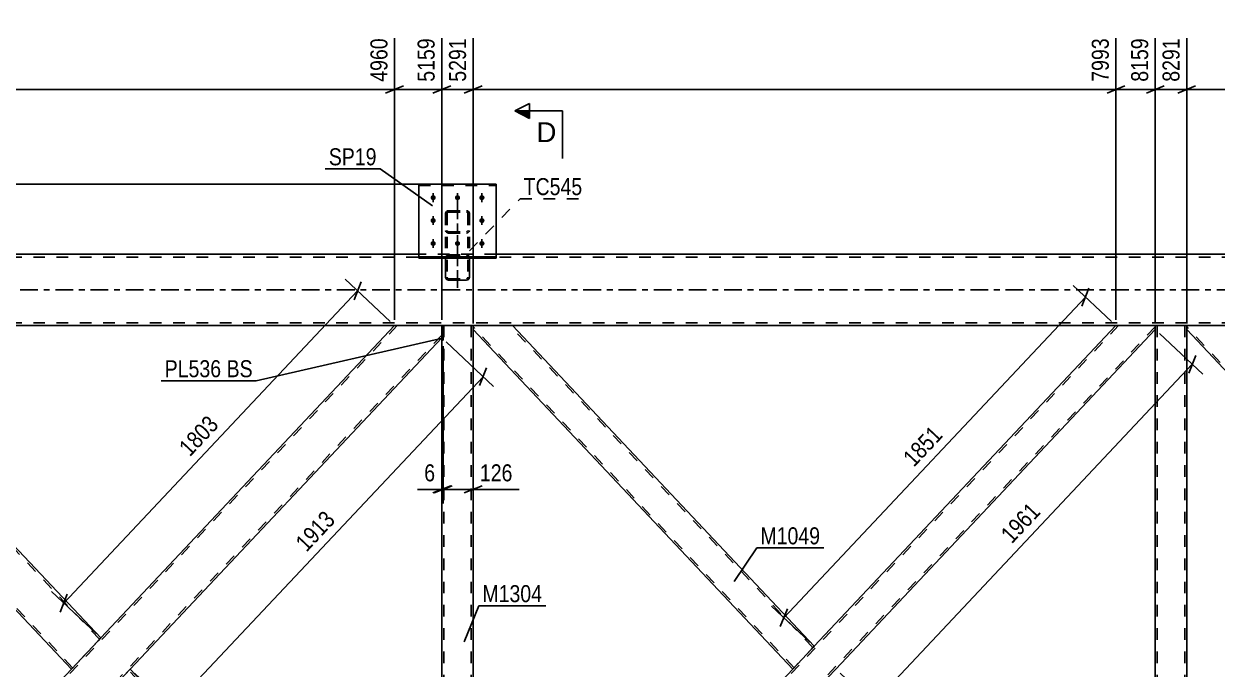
# Model space of a CAD drawing. Header units: millimetres. Extents: x 0 to 1189, y 0 to 841.
# Drawn here: x 150.1 to 350.8, y 562.4 to 671 of the extents above; entities that cross this region are included whole.
import ezdxf

# ---------------------------------------------------------------- set-up
doc = ezdxf.new("R2010")
doc.units = ezdxf.units.MM
doc.linetypes.add('DXK_LINE_DOT2', pattern=[3.9198, 1.9599, -1.9599])
doc.linetypes.add('DXK_LINE_DOT3', pattern=[5.9187, 2.979, -0.9799, 0.9799, -0.9799])
doc.styles.add('Arial', font='arial.ttf', dxfattribs={"height": 0.2})
doc.styles.add('Arial Narrow', font='ARIALN.TTF', dxfattribs={"height": 0.2})

# ---------------------------------------------------------------- blocks, each defined once
blk = doc.blocks.new('Bolt-717048581-3910 - 3908')
at = {"color": 1, "linetype": 'DXK_LINE_DOT2'}
for p, q in [((218.98, 642.11), (218.98, 640.97)), ((223.08, 642.11), (223.08, 640.97)), ((227.18, 642.11), (227.18, 640.97)), ((218.98, 638.26), (218.98, 637.12)), ((227.18, 638.26), (227.18, 637.12)), ((218.98, 634.4), (218.98, 633.27)), ((223.08, 634.4), (223.08, 633.27)), ((227.18, 634.4), (227.18, 633.27))]:
    blk.add_line(p, q, dxfattribs=at)
blk = doc.blocks.new('Part-717048581-4041 - 3908')
at = {"color": 7, "linetype": 'DXK_LINE_DOT2'}
for p, q in [((220.43, 620.18), (220.67, 620.18)), ((220.43, 620.18), (220.43, 617.72)), ((220.67, 620.18), (220.67, 617.72)), ((220.43, 617.72), (220.67, 617.72))]:
    blk.add_line(p, q, dxfattribs=at)
blk = doc.blocks.new('Bolt-717048581-3935 - 3908')
at = {"linetype": 'Continuous'}
for points in [[(218.98, 641.3), (218.89, 641.31), (218.8, 641.33), (218.72, 641.38), (218.65, 641.43), (218.6, 641.5), (218.56, 641.58), (218.54, 641.67), (218.54, 641.75), (218.56, 641.84), (218.6, 641.92), (218.65, 641.99), (218.72, 642.05), (218.8, 642.09), (218.89, 642.12), (218.98, 642.12), (219.07, 642.12), (219.16, 642.09), (219.24, 642.05), (219.31, 641.99), (219.36, 641.92), (219.4, 641.84), (219.42, 641.75), (219.42, 641.67), (219.4, 641.58), (219.36, 641.5), (219.31, 641.43), (219.24, 641.38), (219.16, 641.33), (219.07, 641.31)], [(223.08, 641.3), (222.99, 641.31), (222.9, 641.33), (222.82, 641.38), (222.75, 641.43), (222.7, 641.5), (222.66, 641.58), (222.64, 641.67), (222.64, 641.75), (222.66, 641.84), (222.7, 641.92), (222.75, 641.99), (222.82, 642.05), (222.9, 642.09), (222.99, 642.12), (223.08, 642.12), (223.17, 642.12), (223.26, 642.09), (223.34, 642.05), (223.41, 641.99), (223.46, 641.92), (223.5, 641.84), (223.52, 641.75), (223.52, 641.67), (223.5, 641.58), (223.46, 641.5), (223.41, 641.43), (223.34, 641.38), (223.26, 641.33), (223.17, 641.31)], [(227.18, 641.3), (227.09, 641.31), (227, 641.33), (226.92, 641.38), (226.85, 641.43), (226.8, 641.5), (226.76, 641.58), (226.74, 641.67), (226.74, 641.75), (226.76, 641.84), (226.8, 641.92), (226.85, 641.99), (226.92, 642.05), (227, 642.09), (227.09, 642.12), (227.18, 642.12), (227.27, 642.12), (227.36, 642.09), (227.44, 642.05), (227.51, 641.99), (227.56, 641.92), (227.6, 641.84), (227.62, 641.75), (227.62, 641.67), (227.6, 641.58), (227.56, 641.5), (227.51, 641.43), (227.44, 641.38), (227.36, 641.33), (227.27, 641.31)], [(218.98, 637.44), (218.89, 637.45), (218.8, 637.48), (218.72, 637.52), (218.65, 637.58), (218.6, 637.65), (218.56, 637.73), (218.54, 637.82), (218.54, 637.9), (218.56, 637.99), (218.6, 638.07), (218.65, 638.13), (218.72, 638.19), (218.8, 638.24), (218.89, 638.26), (218.98, 638.27), (219.07, 638.26), (219.16, 638.24), (219.24, 638.19), (219.31, 638.13), (219.36, 638.07), (219.4, 637.99), (219.42, 637.9), (219.42, 637.82), (219.4, 637.73), (219.36, 637.65), (219.31, 637.58), (219.24, 637.52), (219.16, 637.48), (219.07, 637.45)], [(227.18, 637.44), (227.09, 637.45), (227, 637.48), (226.92, 637.52), (226.85, 637.58), (226.8, 637.65), (226.76, 637.73), (226.74, 637.82), (226.74, 637.9), (226.76, 637.99), (226.8, 638.07), (226.85, 638.13), (226.92, 638.19), (227, 638.24), (227.09, 638.26), (227.18, 638.27), (227.27, 638.26), (227.36, 638.24), (227.44, 638.19), (227.51, 638.13), (227.56, 638.07), (227.6, 637.99), (227.62, 637.9), (227.62, 637.82), (227.6, 637.73), (227.56, 637.65), (227.51, 637.58), (227.44, 637.52), (227.36, 637.48), (227.27, 637.45)], [(218.98, 633.59), (218.89, 633.6), (218.8, 633.63), (218.72, 633.67), (218.65, 633.73), (218.6, 633.8), (218.56, 633.88), (218.54, 633.96), (218.54, 634.05), (218.56, 634.13), (218.6, 634.21), (218.65, 634.28), (218.72, 634.34), (218.8, 634.38), (218.89, 634.41), (218.98, 634.42), (219.07, 634.41), (219.16, 634.38), (219.24, 634.34), (219.31, 634.28), (219.36, 634.21), (219.4, 634.13), (219.42, 634.05), (219.42, 633.96), (219.4, 633.88), (219.36, 633.8), (219.31, 633.73), (219.24, 633.67), (219.16, 633.63), (219.07, 633.6)], [(223.08, 633.59), (222.99, 633.6), (222.9, 633.63), (222.82, 633.67), (222.75, 633.73), (222.7, 633.8), (222.66, 633.88), (222.64, 633.96), (222.64, 634.05), (222.66, 634.13), (222.7, 634.21), (222.75, 634.28), (222.82, 634.34), (222.9, 634.38), (222.99, 634.41), (223.08, 634.42), (223.17, 634.41), (223.26, 634.38), (223.34, 634.34), (223.41, 634.28), (223.46, 634.21), (223.5, 634.13), (223.52, 634.05), (223.52, 633.96), (223.5, 633.88), (223.46, 633.8), (223.41, 633.73), (223.34, 633.67), (223.26, 633.63), (223.17, 633.6)], [(227.18, 633.59), (227.09, 633.6), (227, 633.63), (226.92, 633.67), (226.85, 633.73), (226.8, 633.8), (226.76, 633.88), (226.74, 633.96), (226.74, 634.05), (226.76, 634.13), (226.8, 634.21), (226.85, 634.28), (226.92, 634.34), (227, 634.38), (227.09, 634.41), (227.18, 634.42), (227.27, 634.41), (227.36, 634.38), (227.44, 634.34), (227.51, 634.28), (227.56, 634.21), (227.6, 634.13), (227.62, 634.05), (227.62, 633.96), (227.6, 633.88), (227.56, 633.8), (227.51, 633.73), (227.44, 633.67), (227.36, 633.63), (227.27, 633.6)]]:
    blk.add_hatch(color=1, dxfattribs=at).paths.add_polyline_path(points)
at = {"color": 1, "linetype": 'Continuous'}
for p, q in [((218.98, 641.31), (218.98, 642.45)), ((223.08, 641.31), (223.08, 642.45)), ((227.18, 641.31), (227.18, 642.45)), ((218.98, 637.46), (218.98, 638.6)), ((227.18, 637.46), (227.18, 638.6)), ((218.98, 633.61), (218.98, 634.74)), ((223.08, 633.61), (223.08, 634.74)), ((227.18, 633.61), (227.18, 634.74))]:
    blk.add_line(p, q, dxfattribs=at)
blk = doc.blocks.new('Part-717048581-4346 - 3908')
at = {"color": 7, "linetype": 'DXK_LINE_DOT2'}
for p, q in [((225.71, 620.18), (220.43, 620.18)), ((220.43, 617.72), (220.43, 620.18)), ((220.75, 504.58), (220.75, 620.18)), ((225.39, 504.58), (225.39, 620.18)), ((225.71, 619.52), (225.71, 620.18)), ((220.43, 504.58), (220.43, 507.04)), ((225.71, 504.58), (225.71, 506.12)), ((225.71, 504.58), (220.43, 504.58))]:
    blk.add_line(p, q, dxfattribs=at)
at = {"color": 2, "linetype": 'Continuous'}
for p, q in [((225.71, 506.12), (225.71, 619.52)), ((220.43, 507.04), (220.43, 617.72))]:
    blk.add_line(p, q, dxfattribs=at)
blk = doc.blocks.new('Part-717048581-4004 - 3908')
at = {"color": 2, "linetype": 'Continuous'}
for p, q in [((220.67, 620.18), (220.43, 620.18)), ((220.43, 620.18), (220.43, 617.72)), ((220.67, 617.72), (220.67, 620.18)), ((220.43, 617.72), (220.67, 617.72))]:
    blk.add_line(p, q, dxfattribs=at)
blk = doc.blocks.new('Part-717048581-4071 - 3908')
at = {"color": 2, "linetype": 'Continuous'}
for p, q in [((216.58, 632.18), (84.43, 632.18)), ((456.58, 632.18), (229.58, 632.18)), ((212.51, 620.18), (113.63, 620.18)), ((220.67, 620.18), (722.07, 620.18))]:
    blk.add_line(p, q, dxfattribs=at)
at = {"color": 7, "linetype": 'DXK_LINE_DOT2'}
for p, q in [((229.58, 632.18), (216.58, 632.18)), ((722.07, 631.7), (84.43, 631.7)), ((722.07, 620.66), (84.43, 620.66)), ((220.67, 620.18), (212.51, 620.18)), ((220.67, 620.18), (212.51, 620.18))]:
    blk.add_line(p, q, dxfattribs=at)
at = {"color": 7, "linetype": 'DXK_LINE_DOT3'}
blk.add_line((84.43, 626.18), (722.07, 626.18), dxfattribs=at)
blk = doc.blocks.new('Part-717048581-4033 - 3908')
at = {"color": 7, "linetype": 'DXK_LINE_DOT2'}
for p, q in [((229.58, 643.97), (216.58, 643.97)), ((216.58, 643.97), (216.58, 631.53)), ((216.58, 643.75), (229.58, 643.75)), ((229.58, 631.53), (229.58, 643.97)), ((229.58, 631.75), (216.58, 631.75)), ((216.58, 631.53), (229.58, 631.53))]:
    blk.add_line(p, q, dxfattribs=at)
blk = doc.blocks.new('Part-717048581-4104 - 3908')
at = {"color": 7, "linetype": 'DXK_LINE_DOT3'}
blk.add_line((223.08, 641.06), (223.08, 626.53), dxfattribs=at)
at = {"color": 7, "linetype": 'DXK_LINE_DOT2'}
for p, q in [((221.08, 639.07), (221.12, 639.24)), ((221.08, 639.07), (221.08, 628.34)), ((221.12, 639.24), (221.22, 639.39)), ((221.22, 639.39), (221.38, 639.48)), ((221.34, 639.15), (221.32, 639.07)), ((221.32, 639.07), (221.32, 628.34)), ((221.39, 639.23), (221.34, 639.15)), ((221.38, 639.48), (221.56, 639.52)), ((221.47, 639.28), (221.39, 639.23)), ((221.56, 639.29), (221.47, 639.28)), ((221.56, 639.52), (224.6, 639.52)), ((221.56, 639.29), (224.6, 639.29)), ((224.6, 639.52), (224.79, 639.48)), ((224.69, 639.28), (224.6, 639.29)), ((224.77, 639.23), (224.69, 639.28)), ((224.82, 639.15), (224.77, 639.23)), ((224.79, 639.48), (224.94, 639.39)), ((224.84, 639.07), (224.82, 639.15)), ((224.84, 639.07), (224.84, 628.34)), ((224.94, 639.39), (225.04, 639.24)), ((225.04, 639.24), (225.08, 639.07)), ((225.08, 639.07), (225.08, 628.34)), ((221.12, 636.04), (221.08, 636.21)), ((221.32, 636.21), (221.34, 636.12)), ((224.82, 636.12), (224.84, 636.21)), ((225.08, 636.21), (225.04, 636.04)), ((221.22, 635.89), (221.12, 636.04)), ((221.38, 635.79), (221.22, 635.89)), ((221.34, 636.12), (221.39, 636.05)), ((221.56, 635.76), (221.38, 635.79)), ((221.39, 636.05), (221.47, 636)), ((221.47, 636), (221.56, 635.99)), ((221.56, 635.99), (224.6, 635.99)), ((221.56, 635.76), (224.6, 635.76)), ((224.6, 635.99), (224.69, 636)), ((224.79, 635.79), (224.6, 635.76)), ((224.69, 636), (224.77, 636.05)), ((224.77, 636.05), (224.82, 636.12)), ((224.94, 635.89), (224.79, 635.79)), ((225.04, 636.04), (224.94, 635.89)), ((221.11, 631.7), (221.08, 631.57)), ((221.12, 631.77), (221.11, 631.7)), ((221.32, 631.57), (221.34, 631.67)), ((221.34, 631.67), (221.39, 631.75)), ((221.56, 632.08), (221.38, 632.04)), ((221.39, 631.75), (221.47, 631.81)), ((221.47, 631.81), (221.56, 631.83)), ((221.56, 632.08), (224.6, 632.08)), ((221.56, 631.83), (224.6, 631.83)), ((224.77, 632.05), (224.6, 632.08)), ((224.6, 631.83), (224.69, 631.81)), ((224.69, 631.81), (224.77, 631.75)), ((224.79, 632.04), (224.77, 632.05)), ((224.77, 631.75), (224.82, 631.67)), ((224.82, 631.67), (224.84, 631.57)), ((225.06, 631.7), (225.04, 631.77)), ((225.08, 631.57), (225.06, 631.7)), ((221.08, 628.34), (221.12, 628.14)), ((221.34, 628.24), (221.32, 628.34)), ((221.39, 628.16), (221.34, 628.24)), ((221.47, 628.1), (221.39, 628.16)), ((224.77, 628.16), (224.69, 628.1)), ((224.82, 628.24), (224.77, 628.16)), ((224.84, 628.34), (224.82, 628.24)), ((225.04, 628.14), (225.08, 628.34)), ((221.38, 627.86), (221.56, 627.83)), ((221.56, 628.08), (221.47, 628.1)), ((221.56, 628.08), (224.6, 628.08)), ((221.56, 627.83), (224.6, 627.83)), ((224.69, 628.1), (224.6, 628.08)), ((224.6, 627.83), (224.79, 627.86))]:
    blk.add_line(p, q, dxfattribs=at)
for centre, start, end in [((221.58, 631.59), 114.32, 159.2417), ((224.58, 631.59), 20.7583, 65.68), ((221.58, 628.32), 200.7583, 245.68), ((224.58, 628.32), 294.32, 339.2417)]:
    blk.add_arc(centre, 0.496, start, end, dxfattribs=at)
blk = doc.blocks.new('Part-717048581-4110 - 3908')
at = {"color": 2, "linetype": 'Continuous'}
for p, q in [((216.58, 643.97), (229.58, 643.97)), ((216.58, 643.97), (216.58, 631.53)), ((229.58, 643.97), (229.58, 631.53)), ((216.58, 631.75), (229.58, 631.75)), ((216.58, 631.53), (229.58, 631.53))]:
    blk.add_line(p, q, dxfattribs=at)
at = {"color": 7, "linetype": 'DXK_LINE_DOT2'}
blk.add_line((216.58, 643.75), (229.58, 643.75), dxfattribs=at)
blk = doc.blocks.new('Part-717048581-4122 - 3908')
at = {"color": 7, "linetype": 'DXK_LINE_DOT3'}
blk.add_line((223.08, 626.53), (223.08, 641.06), dxfattribs=at)
at = {"color": 7, "linetype": 'DXK_LINE_DOT2'}
for p, q in [((221.12, 639.24), (221.08, 639.07)), ((221.08, 639.07), (221.08, 631.53)), ((221.22, 639.39), (221.12, 639.24)), ((221.38, 639.48), (221.22, 639.39)), ((221.32, 639.07), (221.34, 639.15)), ((221.32, 639.07), (221.32, 628.34)), ((221.34, 639.15), (221.39, 639.23)), ((221.56, 639.52), (221.38, 639.48)), ((221.39, 639.23), (221.47, 639.28)), ((221.47, 639.28), (221.56, 639.29)), ((221.56, 639.52), (224.6, 639.52)), ((221.56, 639.29), (224.6, 639.29)), ((224.79, 639.48), (224.6, 639.52)), ((224.6, 639.29), (224.69, 639.28)), ((224.69, 639.28), (224.77, 639.23)), ((224.77, 639.23), (224.82, 639.15)), ((224.94, 639.39), (224.79, 639.48)), ((224.82, 639.15), (224.84, 639.07)), ((224.84, 639.07), (224.84, 628.34)), ((225.04, 639.24), (224.94, 639.39)), ((225.08, 639.07), (225.04, 639.24)), ((225.08, 639.07), (225.08, 631.53)), ((221.08, 636.21), (221.12, 636.04)), ((221.34, 636.12), (221.32, 636.21)), ((224.84, 636.21), (224.82, 636.12)), ((225.04, 636.04), (225.08, 636.21)), ((221.12, 636.04), (221.22, 635.89)), ((221.22, 635.89), (221.38, 635.79)), ((221.39, 636.05), (221.34, 636.12)), ((221.38, 635.79), (221.56, 635.76)), ((221.47, 636), (221.39, 636.05)), ((221.56, 635.99), (221.47, 636)), ((221.56, 635.99), (224.6, 635.99)), ((221.56, 635.76), (224.6, 635.76)), ((224.69, 636), (224.6, 635.99)), ((224.6, 635.76), (224.79, 635.79)), ((224.77, 636.05), (224.69, 636)), ((224.82, 636.12), (224.77, 636.05)), ((224.79, 635.79), (224.94, 635.89)), ((224.94, 635.89), (225.04, 636.04)), ((221.08, 631.57), (221.12, 631.77)), ((221.34, 631.67), (221.32, 631.57)), ((221.39, 631.75), (221.34, 631.67)), ((221.38, 632.04), (221.56, 632.08)), ((221.47, 631.81), (221.39, 631.75)), ((221.56, 631.83), (221.47, 631.81)), ((221.56, 632.08), (224.6, 632.08)), ((221.56, 631.83), (224.6, 631.83)), ((224.6, 632.08), (224.79, 632.04)), ((224.69, 631.81), (224.6, 631.83)), ((224.77, 631.75), (224.69, 631.81)), ((224.82, 631.67), (224.77, 631.75)), ((224.84, 631.57), (224.82, 631.67)), ((225.04, 631.77), (225.08, 631.57)), ((221.32, 628.34), (221.34, 628.24)), ((221.34, 628.24), (221.39, 628.16)), ((221.39, 628.16), (221.47, 628.1)), ((224.69, 628.1), (224.77, 628.16)), ((224.77, 628.16), (224.82, 628.24)), ((224.82, 628.24), (224.84, 628.34)), ((221.47, 628.1), (221.56, 628.08)), ((221.56, 628.08), (224.6, 628.08)), ((224.6, 628.08), (224.69, 628.1))]:
    blk.add_line(p, q, dxfattribs=at)
at = {"color": 2, "linetype": 'Continuous'}
for p, q in [((221.08, 631.53), (221.08, 628.34)), ((225.08, 631.53), (225.08, 628.34)), ((221.12, 628.14), (221.08, 628.34)), ((225.08, 628.34), (225.04, 628.14)), ((221.56, 627.83), (221.38, 627.86)), ((221.56, 627.83), (224.6, 627.83)), ((224.79, 627.86), (224.6, 627.83))]:
    blk.add_line(p, q, dxfattribs=at)
at = {"color": 7, "linetype": 'DXK_LINE_DOT2'}
for centre, start, end in [((221.58, 631.59), 114.3199, 159.2417), ((224.58, 631.59), 20.7583, 65.6801)]:
    blk.add_arc(centre, 0.496, start, end, dxfattribs=at)
at = {"color": 2, "linetype": 'Continuous'}
for centre, start, end in [((221.58, 628.32), 200.7583, 245.6801), ((224.58, 628.32), 294.3199, 339.2417)]:
    blk.add_arc(centre, 0.496, start, end, dxfattribs=at)
blk = doc.blocks.new('Part-717048581-4171 - 3908')
at = {"color": 2, "linetype": 'Continuous'}
for p, q in [((163.07, 557.12), (168.01, 562.38)), ((220.43, 506.64), (168.01, 562.38)), ((163.07, 557.12), (212.49, 504.58)), ((216.58, 504.58), (212.51, 504.58))]:
    blk.add_line(p, q, dxfattribs=at)
at = {"color": 7, "linetype": 'DXK_LINE_DOT2'}
for p, q in [((220.43, 506.17), (167.79, 562.14)), ((163.29, 557.36), (163.31, 557.37)), ((212.93, 504.58), (163.29, 557.36)), ((220.43, 504.58), (220.43, 506.64)), ((212.49, 504.58), (212.51, 504.58)), ((212.51, 504.58), (212.49, 504.58)), ((216.58, 504.58), (220.43, 504.58))]:
    blk.add_line(p, q, dxfattribs=at)
blk = doc.blocks.new('Part-717048581-4356 - 3908')
at = {"color": 2, "linetype": 'Continuous'}
for p, q in [((225.71, 619.52), (225.71, 620.18)), ((283.07, 566.23), (232.34, 620.18)), ((279.45, 562.38), (225.71, 619.52)), ((282.94, 566.09), (282.63, 565.76)), ((283.07, 566.23), (282.94, 566.09)), ((282.63, 565.76), (279.45, 562.38))]:
    blk.add_line(p, q, dxfattribs=at)
at = {"color": 7, "linetype": 'DXK_LINE_DOT2'}
for p, q in [((232.34, 620.18), (225.71, 620.18)), ((282.85, 566), (231.9, 620.18)), ((279.67, 562.61), (225.71, 619.98)), ((282.8, 565.94), (282.63, 565.76)), ((282.94, 566.09), (282.85, 566)), ((279.67, 562.61), (279.68, 562.63))]:
    blk.add_line(p, q, dxfattribs=at)
blk = doc.blocks.new('Part-717048581-4251 - 3908')
at = {"color": 7, "linetype": 'DXK_LINE_DOT3'}
blk.add_line((341.86, 497.29), (464.28, 627.46), dxfattribs=at)
at = {"color": 7, "linetype": 'DXK_LINE_DOT2'}
for p, q in [((454.24, 620.18), (345.71, 504.77)), ((460.43, 620.18), (453.81, 620.18)), ((460.43, 619.98), (351.9, 504.58)), ((403.07, 566.23), (399.45, 562.38)), ((406.7, 562.38), (403.07, 558.52)), ((352.34, 504.58), (345.71, 504.58))]:
    blk.add_line(p, q, dxfattribs=at)
at = {"color": 2, "linetype": 'Continuous'}
for p, q in [((453.81, 620.18), (403.07, 566.23)), ((460.43, 619.52), (460.43, 620.18)), ((460.43, 619.52), (406.7, 562.38)), ((399.45, 562.38), (345.71, 505.24)), ((403.07, 558.52), (352.34, 504.58)), ((345.71, 504.66), (345.71, 505.24)), ((345.71, 504.58), (345.71, 504.66))]:
    blk.add_line(p, q, dxfattribs=at)
blk = doc.blocks.new('Part-717048581-4266 - 3908')
at = {"color": 2, "linetype": 'Continuous'}
for p, q in [((345.71, 619.52), (345.71, 620.18)), ((403.07, 566.23), (352.34, 620.18)), ((399.45, 562.38), (345.71, 619.52)), ((403.07, 566.23), (402.63, 565.76)), ((402.63, 565.76), (399.45, 562.38))]:
    blk.add_line(p, q, dxfattribs=at)
at = {"color": 7, "linetype": 'DXK_LINE_DOT2'}
for p, q in [((352.34, 620.18), (345.71, 620.18)), ((402.85, 566), (351.9, 620.18)), ((399.67, 562.61), (345.71, 619.98)), ((403.04, 566.2), (402.63, 565.76)), ((399.67, 562.61), (399.68, 562.63))]:
    blk.add_line(p, q, dxfattribs=at)
blk = doc.blocks.new('Part-717048581-4311 - 3908')
at = {"color": 2, "linetype": 'Continuous'}
for p, q in [((113.63, 620.18), (105.71, 620.18)), ((163.07, 567.63), (113.66, 620.18)), ((158.13, 562.38), (105.71, 618.12)), ((162.63, 567.17), (158.13, 562.38)), ((163.07, 567.63), (162.63, 567.17))]:
    blk.add_line(p, q, dxfattribs=at)
at = {"color": 7, "linetype": 'DXK_LINE_DOT2'}
for p, q in [((105.71, 618.12), (105.71, 620.18)), ((162.85, 567.4), (113.22, 620.18)), ((113.66, 620.18), (113.63, 620.18)), ((113.66, 620.18), (113.63, 620.18)), ((158.35, 562.61), (105.71, 618.58)), ((163.04, 567.6), (162.63, 567.17)), ((158.35, 562.61), (158.37, 562.63))]:
    blk.add_line(p, q, dxfattribs=at)
blk = doc.blocks.new('Part-717048581-4326 - 3908')
at = {"color": 7, "linetype": 'DXK_LINE_DOT2'}
for p, q in [((212.93, 620.18), (105.71, 506.17)), ((212.49, 620.18), (212.51, 620.18)), ((212.51, 620.18), (212.49, 620.18)), ((220.43, 620.18), (220.43, 618.12)), ((220.43, 618.58), (113.22, 504.58)), ((163.07, 567.63), (158.13, 562.38)), ((168.01, 562.38), (163.07, 557.12)), ((105.71, 504.58), (105.71, 506.64)), ((113.11, 504.58), (112.78, 504.58)), ((113.4, 504.58), (113.22, 504.58)), ((113.63, 504.58), (113.66, 504.58)), ((113.66, 504.58), (113.63, 504.58))]:
    blk.add_line(p, q, dxfattribs=at)
at = {"color": 2, "linetype": 'Continuous'}
for p, q in [((212.49, 620.18), (163.07, 567.63)), ((220.43, 620.18), (212.51, 620.18)), ((220.43, 618.12), (168.01, 562.38)), ((158.13, 562.38), (105.71, 506.64)), ((163.07, 557.12), (113.66, 504.58)), ((112.78, 504.58), (105.71, 504.58)), ((113.4, 504.58), (112.78, 504.58)), ((113.63, 504.58), (113.4, 504.58))]:
    blk.add_line(p, q, dxfattribs=at)
blk = doc.blocks.new('Part-717048581-4336 - 3908')
at = {"color": 7, "linetype": 'DXK_LINE_DOT2'}
for p, q in [((345.71, 620.18), (340.43, 620.18)), ((340.43, 619.52), (340.43, 620.18)), ((340.75, 504.58), (340.75, 620.18)), ((345.39, 504.58), (345.39, 620.18)), ((345.71, 619.52), (345.71, 620.18)), ((340.43, 504.58), (340.43, 505.24)), ((345.71, 504.58), (340.43, 504.58)), ((345.71, 504.58), (345.71, 505.24))]:
    blk.add_line(p, q, dxfattribs=at)
at = {"color": 2, "linetype": 'Continuous'}
for p, q in [((340.43, 505.24), (340.43, 619.52)), ((345.71, 505.24), (345.71, 619.52))]:
    blk.add_line(p, q, dxfattribs=at)
blk = doc.blocks.new('Part-717048581-4351 - 3908')
at = {"color": 7, "linetype": 'DXK_LINE_DOT2'}
for p, q in [((334.24, 620.18), (225.71, 504.77)), ((340.43, 620.18), (333.81, 620.18)), ((340.43, 619.98), (231.9, 504.58)), ((283.07, 566.23), (279.45, 562.38)), ((286.7, 562.38), (283.07, 558.52)), ((225.71, 505.24), (226.54, 506.12)), ((225.71, 504.58), (225.71, 505.24)), ((232.34, 504.58), (225.71, 504.58))]:
    blk.add_line(p, q, dxfattribs=at)
at = {"color": 2, "linetype": 'Continuous'}
for p, q in [((333.81, 620.18), (283.07, 566.23)), ((340.43, 619.52), (340.43, 620.18)), ((340.43, 619.52), (286.7, 562.38)), ((279.45, 562.38), (226.54, 506.12)), ((283.07, 558.52), (232.34, 504.58))]:
    blk.add_line(p, q, dxfattribs=at)
blk = doc.blocks.new('StraightDimension-717048581-5194 - 3908')
at = {"color": 7, "linetype": 'Continuous'}
for p, q in [((211.76, 620.86), (204.19, 627.98)), ((205.68, 624.52), (206.86, 627.53)), ((156.85, 573.48), (206.27, 626.03)), ((162.34, 568.32), (154.78, 575.43)), ((157.45, 574.98), (156.26, 571.98))]:
    blk.add_line(p, q, dxfattribs=at)
at = {"color": 0}
blk.add_wipeout([(183.93, 603.37), (180.87, 606.24), (175.04, 600.04), (178.1, 597.17)], dxfattribs=at)
at = {"color": 3, "style": 'Arial Narrow'}
blk.add_text('1803', height=2.863, rotation=46.7591, dxfattribs=at).set_placement((178.07, 598.01))
blk = doc.blocks.new('StraightDimension-717048581-4480 - 3908')
at = {"color": 7, "linetype": 'Continuous'}
for p, q in [((341.16, 618.83), (348.4, 612.02)), ((346.06, 612.17), (347.24, 615.17)), ((292.91, 556.53), (346.65, 613.67)), ((287.42, 561.69), (294.66, 554.89)), ((293.51, 558.03), (292.32, 555.03))]:
    blk.add_line(p, q, dxfattribs=at)
at = {"color": 0}
blk.add_wipeout([(322.15, 588.71), (319.09, 591.59), (313.26, 585.39), (316.32, 582.51)], dxfattribs=at)
at = {"color": 3, "style": 'Arial Narrow'}
blk.add_text('1961', height=2.863, rotation=46.7591, dxfattribs=at).set_placement((316.29, 583.36))
blk = doc.blocks.new('StraightDimension-717048581-4651 - 3908')
at = {"color": 7, "linetype": 'Continuous'}
for p, q in [((220.67, 616.72), (220.67, 590.23)), ((225.71, 616.11), (225.71, 590.23)), ((219.17, 592.03), (222.17, 593.23)), ((220.67, 592.63), (225.71, 592.63)), ((227.21, 593.23), (224.21, 592.03))]:
    blk.add_line(p, q, dxfattribs=at)
at = {"color": 0}
blk.add_wipeout([(232.92, 593.38), (232.92, 597.58), (226.24, 597.58), (226.24, 593.38)], dxfattribs=at)
at = {"color": 7, "linetype": 'Continuous'}
blk.add_line((225.71, 592.63), (233.45, 592.63), dxfattribs=at)
blk.add_line((225.71, 592.63), (233.45, 592.63), dxfattribs=at)
at = {"color": 3, "style": 'Arial Narrow'}
blk.add_text('126', height=2.863, dxfattribs=at).set_placement((226.84, 593.98))
blk = doc.blocks.new('StraightDimension-717048581-7590 - 3908')
at = {"color": 7, "linetype": 'Continuous'}
for p, q in [((220.43, 621.18), (220.43, 668.53)), ((225.71, 620.52), (225.71, 668.53)), ((218.93, 659.32), (221.93, 660.52)), ((227.21, 660.52), (224.21, 659.32)), ((220.43, 659.92), (225.71, 659.92))]:
    blk.add_line(p, q, dxfattribs=at)
at = {"color": 0, "linetype": 'Continuous'}
blk.add_wipeout([(225.11, 669.13), (220.91, 669.13), (220.91, 660.62), (225.11, 660.62)], dxfattribs=at)
at = {"color": 3, "linetype": 'Continuous', "style": 'Arial Narrow'}
blk.add_text('5291', height=2.863, rotation=90.0002, dxfattribs=at).set_placement((224.51, 661.22))
blk = doc.blocks.new('StraightDimension-717048581-4663 - 3908')
at = {"color": 7, "linetype": 'Continuous'}
for p, q in [((220.43, 616.72), (220.43, 590.23)), ((220.67, 616.72), (220.67, 590.23)), ((218.93, 592.03), (221.93, 593.23)), ((222.17, 593.23), (219.17, 592.03)), ((220.43, 592.63), (220.67, 592.63))]:
    blk.add_line(p, q, dxfattribs=at)
at = {"color": 0}
blk.add_wipeout([(219.91, 593.38), (219.91, 597.58), (216.88, 597.58), (216.88, 593.38)], dxfattribs=at)
at = {"color": 7, "linetype": 'Continuous'}
blk.add_line((220.43, 592.63), (216.35, 592.63), dxfattribs=at)
blk.add_line((220.43, 592.63), (216.35, 592.63), dxfattribs=at)
at = {"color": 3, "style": 'Arial Narrow'}
blk.add_text('6', height=2.86, dxfattribs=at).set_placement((217.48, 593.98))
blk = doc.blocks.new('StraightDimension-717048581-4936 - 3908')
at = {"color": 7, "linetype": 'Continuous'}
for p, q in [((221.16, 617.43), (229.13, 609.94)), ((226.79, 610.08), (227.97, 613.09)), ((174.96, 555.85), (227.38, 611.58)), ((168.74, 561.69), (176.71, 554.2)), ((175.55, 557.35), (174.37, 554.34))]:
    blk.add_line(p, q, dxfattribs=at)
at = {"color": 0}
blk.add_wipeout([(203.54, 587.33), (200.48, 590.21), (194.65, 584), (197.71, 581.13)], dxfattribs=at)
at = {"color": 3, "style": 'Arial Narrow'}
blk.add_text('1913', height=2.863, rotation=46.7591, dxfattribs=at).set_placement((197.68, 581.98))
blk = doc.blocks.new('StraightDimension-717048581-4950 - 3908')
at = {"color": 7, "linetype": 'Continuous'}
blk.add_line((222.08, 643.97), (22.54, 643.97), dxfattribs=at)
blk = doc.blocks.new('StraightDimension-717048581-4960 - 3908')
at = {"color": 7, "linetype": 'Continuous'}
for p, q in [((333.08, 620.86), (326.62, 626.94)), ((328.1, 623.48), (329.28, 626.49)), ((277.96, 571.04), (328.69, 624.99)), ((282.34, 566.92), (275.88, 572.99)), ((278.55, 572.54), (277.37, 569.53))]:
    blk.add_line(p, q, dxfattribs=at)
at = {"color": 0}
blk.add_wipeout([(305.7, 601.63), (302.64, 604.5), (296.81, 598.3), (299.87, 595.43)], dxfattribs=at)
at = {"color": 3, "style": 'Arial Narrow'}
blk.add_text('1851', height=2.863, rotation=46.7591, dxfattribs=at).set_placement((299.84, 596.27))
blk = doc.blocks.new('StraightDimension-717048581-7586 - 3908')
at = {"color": 7, "linetype": 'Continuous'}
for p, q in [((453.81, 621.18), (453.81, 670.36)), ((345.71, 620.52), (345.71, 668.53)), ((347.21, 660.52), (344.21, 659.32)), ((452.31, 659.32), (455.31, 660.52)), ((345.71, 659.92), (453.81, 659.92))]:
    blk.add_line(p, q, dxfattribs=at)
at = {"color": 0, "linetype": 'Continuous'}
blk.add_wipeout([(453.21, 670.96), (449.01, 670.96), (449.01, 660.62), (453.21, 660.62)], dxfattribs=at)
at = {"color": 3, "linetype": 'Continuous', "style": 'Arial Narrow'}
blk.add_text('10993', height=2.863, rotation=90.0002, dxfattribs=at).set_placement((452.61, 661.22))
blk = doc.blocks.new('StraightDimension-717048581-7587 - 3908')
at = {"color": 7, "linetype": 'Continuous'}
for p, q in [((340.43, 620.52), (340.43, 668.53)), ((345.71, 620.52), (345.71, 668.53)), ((338.93, 659.32), (341.93, 660.52)), ((347.21, 660.52), (344.21, 659.32)), ((340.43, 659.92), (345.71, 659.92))]:
    blk.add_line(p, q, dxfattribs=at)
at = {"color": 0, "linetype": 'Continuous'}
blk.add_wipeout([(345.11, 669.13), (340.91, 669.13), (340.91, 660.62), (345.11, 660.62)], dxfattribs=at)
at = {"color": 3, "linetype": 'Continuous', "style": 'Arial Narrow'}
blk.add_text('8291', height=2.863, rotation=90.0002, dxfattribs=at).set_placement((344.51, 661.22))
blk = doc.blocks.new('StraightDimension-717048581-7588 - 3908')
at = {"color": 7, "linetype": 'Continuous'}
for p, q in [((333.81, 621.18), (333.81, 668.53)), ((340.43, 620.52), (340.43, 668.53)), ((332.31, 659.32), (335.31, 660.52)), ((341.93, 660.52), (338.93, 659.32)), ((333.81, 659.92), (340.43, 659.92))]:
    blk.add_line(p, q, dxfattribs=at)
at = {"color": 0, "linetype": 'Continuous'}
blk.add_wipeout([(339.83, 669.13), (335.63, 669.13), (335.63, 660.62), (339.83, 660.62)], dxfattribs=at)
at = {"color": 3, "linetype": 'Continuous', "style": 'Arial Narrow'}
blk.add_text('8159', height=2.863, rotation=90.0002, dxfattribs=at).set_placement((339.23, 661.22))
blk = doc.blocks.new('StraightDimension-717048581-7589 - 3908')
at = {"color": 7, "linetype": 'Continuous'}
for p, q in [((225.71, 620.52), (225.71, 668.53)), ((333.81, 621.18), (333.81, 668.53)), ((227.21, 660.52), (224.21, 659.32)), ((332.31, 659.32), (335.31, 660.52)), ((225.71, 659.92), (333.81, 659.92))]:
    blk.add_line(p, q, dxfattribs=at)
at = {"color": 0, "linetype": 'Continuous'}
blk.add_wipeout([(333.21, 669.13), (329.01, 669.13), (329.01, 660.62), (333.21, 660.62)], dxfattribs=at)
at = {"color": 3, "linetype": 'Continuous', "style": 'Arial Narrow'}
blk.add_text('7993', height=2.863, rotation=90.0002, dxfattribs=at).set_placement((332.61, 661.22))
blk = doc.blocks.new('StraightDimension-717048581-7591 - 3908')
at = {"color": 7, "linetype": 'Continuous'}
for p, q in [((212.49, 621.18), (212.49, 668.53)), ((220.43, 621.18), (220.43, 668.53)), ((210.99, 659.32), (213.99, 660.52)), ((221.93, 660.52), (218.93, 659.32)), ((212.49, 659.92), (220.43, 659.92))]:
    blk.add_line(p, q, dxfattribs=at)
at = {"color": 0, "linetype": 'Continuous'}
blk.add_wipeout([(219.83, 669.13), (215.63, 669.13), (215.63, 660.62), (219.83, 660.62)], dxfattribs=at)
at = {"color": 3, "linetype": 'Continuous', "style": 'Arial Narrow'}
blk.add_text('5159', height=2.863, rotation=90.0002, dxfattribs=at).set_placement((219.23, 661.22))
blk = doc.blocks.new('StraightDimension-717048581-7592 - 3908')
at = {"color": 7, "linetype": 'Continuous'}
for p, q in [((105.71, 621.18), (105.71, 668.53)), ((212.49, 621.18), (212.49, 668.53)), ((107.21, 660.52), (104.21, 659.32)), ((210.99, 659.32), (213.99, 660.52)), ((105.71, 659.92), (212.49, 659.92))]:
    blk.add_line(p, q, dxfattribs=at)
at = {"color": 0, "linetype": 'Continuous'}
blk.add_wipeout([(211.89, 669.13), (207.69, 669.13), (207.69, 660.62), (211.89, 660.62)], dxfattribs=at)
at = {"color": 3, "linetype": 'Continuous', "style": 'Arial Narrow'}
blk.add_text('4960', height=2.863, rotation=90.0002, dxfattribs=at).set_placement((211.29, 661.22))
blk = doc.blocks.new('Mark-717048581-4100 - 3908')
at = {"color": 0}
blk.add_wipeout([(244.07, 642.14), (244.07, 645.14), (234.2, 645.14), (234.2, 642.14)], dxfattribs=at)
blk.add_wipeout([(244.07, 642.14), (244.07, 645.14), (234.2, 645.14), (234.2, 642.14)], dxfattribs=at)
at = {"color": 30, "linetype": 'DXK_LINE_DOT2'}
for p, q in [((225.08, 632.75), (233.6, 641.54)), ((233.6, 641.54), (244.67, 641.54))]:
    blk.add_line(p, q, dxfattribs=at)
at = {"color": 3, "style": 'Arial Narrow'}
blk.add_text('TC545', height=2.863, dxfattribs=at).set_placement((234.2, 642.14))
blk = doc.blocks.new('Mark-717048581-4106 - 3908')
at = {"color": 0}
blk.add_wipeout([(209.47, 647.16), (209.47, 650.16), (201.43, 650.16), (201.43, 647.16)], dxfattribs=at)
blk.add_wipeout([(209.47, 647.16), (209.47, 650.16), (201.43, 650.16), (201.43, 647.16)], dxfattribs=at)
at = {"color": 30, "linetype": 'Continuous'}
for p in [(200.83, 646.56), (218.88, 640.34)]:
    blk.add_line(p, (210.07, 646.56), dxfattribs=at)
at = {"color": 3, "style": 'Arial Narrow'}
blk.add_text('SP19', height=2.863, dxfattribs=at).set_placement((201.43, 647.16))
blk = doc.blocks.new('Mark-717048581-4342 - 3908')
at = {"color": 0}
blk.add_wipeout([(237.32, 573.65), (237.32, 576.65), (227.26, 576.65), (227.26, 573.65)], dxfattribs=at)
blk.add_wipeout([(237.32, 573.65), (237.32, 576.65), (227.26, 576.65), (227.26, 573.65)], dxfattribs=at)
at = {"color": 30, "linetype": 'Continuous'}
for p, q in [((224.17, 566.96), (226.66, 573.05)), ((226.66, 573.05), (237.92, 573.05))]:
    blk.add_line(p, q, dxfattribs=at)
at = {"color": 3, "style": 'Arial Narrow'}
blk.add_text('M1304', height=2.863, dxfattribs=at).set_placement((227.26, 573.65))
blk = doc.blocks.new('Mark-717048581-4352 - 3908')
at = {"color": 0}
blk.add_wipeout([(284.07, 583.38), (284.07, 586.38), (274.02, 586.38), (274.02, 583.38)], dxfattribs=at)
blk.add_wipeout([(284.07, 583.38), (284.07, 586.38), (274.02, 586.38), (274.02, 583.38)], dxfattribs=at)
at = {"color": 30, "linetype": 'Continuous'}
for p, q in [((269.59, 577.12), (273.42, 582.78)), ((273.42, 582.78), (284.67, 582.78))]:
    blk.add_line(p, q, dxfattribs=at)
at = {"color": 3, "style": 'Arial Narrow'}
blk.add_text('M1049', height=2.863, dxfattribs=at).set_placement((274.02, 583.38))
blk = doc.blocks.new('SectionMark-717048581-5314 - 3908')
at = {"linetype": 'Continuous'}
for points in [[(235.21, 656.31), (235.21, 655.06), (232.71, 656.31)], [(235.21, 480.34), (235.21, 479.09), (232.71, 479.09)]]:
    blk.add_hatch(color=6, dxfattribs=at).paths.add_polyline_path(points)
at = {"color": 6, "linetype": 'Continuous'}
for p, q in [((232.71, 656.31), (235.21, 657.56)), ((240.71, 656.31), (232.71, 656.31)), ((232.71, 656.31), (235.21, 655.06)), ((235.21, 655.06), (235.21, 657.56)), ((232.71, 479.09), (235.21, 480.34)), ((235.21, 480.34), (235.21, 477.84)), ((240.71, 479.09), (232.71, 479.09)), ((235.21, 477.84), (232.71, 479.09))]:
    blk.add_line(p, q, dxfattribs=at)
at = {"color": 0, "linetype": 'Continuous'}
for points in [[(239.71, 651.06), (239.71, 654.56), (236.34, 654.56), (236.34, 651.06)], [(239.71, 480.84), (239.71, 484.34), (236.34, 484.34), (236.34, 480.84)]]:
    blk.add_wipeout(points, dxfattribs=at)
at = {"color": 6, "linetype": 'Continuous'}
for p, q in [((240.71, 656.31), (240.71, 648.31)), ((240.71, 479.09), (240.71, 487.09))]:
    blk.add_line(p, q, dxfattribs=at)
at = {"color": 3, "linetype": 'Continuous', "style": 'Arial'}
for p in [(236.34, 651.06), (236.34, 480.84)]:
    blk.add_text('D', height=3.34, dxfattribs=at).set_placement(p)
blk = doc.blocks.new('MarkSet-717048581-5474 - 3908')
at = {"color": 0}
blk.add_wipeout([(183.34, 611.5), (183.34, 614.5), (173.83, 614.5), (173.83, 611.5)], dxfattribs=at)
blk.add_wipeout([(183.34, 611.5), (183.34, 614.5), (173.83, 614.5), (173.83, 611.5)], dxfattribs=at)
at = {"color": 3, "style": 'Arial Narrow'}
blk.add_text('PL536', height=2.863, dxfattribs=at).set_placement((173.83, 611.5))
at = {"color": 0}
blk.add_wipeout([(188.62, 611.5), (188.62, 614.5), (184.24, 614.5), (184.24, 611.5)], dxfattribs=at)
blk.add_wipeout([(188.62, 611.5), (188.62, 614.5), (184.24, 614.5), (184.24, 611.5)], dxfattribs=at)
at = {"color": 30, "linetype": 'Continuous'}
for p in [(220.57, 618.06), (173.23, 610.9)]:
    blk.add_line(p, (189.22, 610.9), dxfattribs=at)
at = {"color": 3, "style": 'Arial Narrow'}
blk.add_text('BS', height=2.863, dxfattribs=at).set_placement((184.24, 611.5))

msp = doc.modelspace()

# ---------------------------------------------------------------- block references
for name in ['Part-717048581-4033 - 3908', 'Part-717048581-4110 - 3908', 'Bolt-717048581-3935 - 3908', 'Bolt-717048581-3910 - 3908', 'Part-717048581-4104 - 3908', 'Part-717048581-4122 - 3908', 'Part-717048581-4071 - 3908', 'Part-717048581-4251 - 3908', 'Part-717048581-4311 - 3908', 'Part-717048581-4326 - 3908', 'Part-717048581-4041 - 3908', 'Part-717048581-4346 - 3908', 'Part-717048581-4004 - 3908', 'Part-717048581-4356 - 3908', 'Part-717048581-4351 - 3908', 'Part-717048581-4336 - 3908', 'Part-717048581-4266 - 3908', 'Part-717048581-4171 - 3908']:
    msp.add_blockref(name, (0, 0))

# ---------------------------------------------------------------- next in the draw order: block references
for name in ['StraightDimension-717048581-7586 - 3908', 'StraightDimension-717048581-7590 - 3908', 'StraightDimension-717048581-5194 - 3908', 'StraightDimension-717048581-4480 - 3908', 'StraightDimension-717048581-4651 - 3908']:
    msp.add_blockref(name, (0, 0))

# ---------------------------------------------------------------- next in the draw order: block references
for name in ['StraightDimension-717048581-7587 - 3908', 'StraightDimension-717048581-4960 - 3908', 'StraightDimension-717048581-4663 - 3908']:
    msp.add_blockref(name, (0, 0))

# ---------------------------------------------------------------- next in the draw order: block references
for name in ['StraightDimension-717048581-7588 - 3908', 'StraightDimension-717048581-4936 - 3908', 'Mark-717048581-4352 - 3908']:
    msp.add_blockref(name, (0, 0))

# ---------------------------------------------------------------- next in the draw order: block references
for name in ['StraightDimension-717048581-7589 - 3908', 'StraightDimension-717048581-4950 - 3908', 'Mark-717048581-4342 - 3908']:
    msp.add_blockref(name, (0, 0))

# ---------------------------------------------------------------- next in the draw order: block references
for name in ['StraightDimension-717048581-7591 - 3908', 'Mark-717048581-4100 - 3908', 'MarkSet-717048581-5474 - 3908']:
    msp.add_blockref(name, (0, 0))

# ---------------------------------------------------------------- next in the draw order: block references
for name in ['StraightDimension-717048581-7592 - 3908', 'SectionMark-717048581-5314 - 3908']:
    msp.add_blockref(name, (0, 0))

# ---------------------------------------------------------------- next in the draw order: block references
msp.add_blockref('Mark-717048581-4106 - 3908', (0, 0))

doc.saveas('drawing.dxf')
